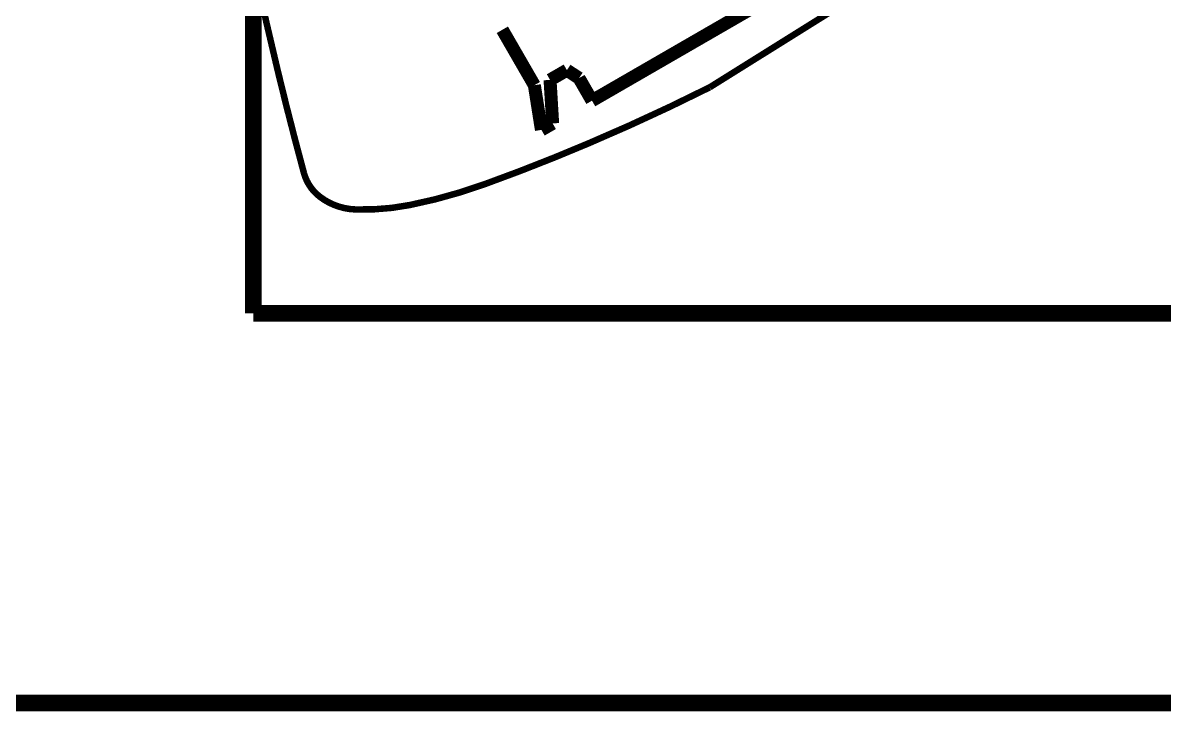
# Model space of a CAD drawing. Header units: millimetres. Extents: x -109 to -2, y -122 to 7.
# Drawn here: x -55.5 to -37.92, y -121.56 to -110.96 of the extents above; entities that cross this region are included whole.
import ezdxf

# ---------------------------------------------------------------- set-up
doc = ezdxf.new("R2010")
doc.units = ezdxf.units.MM
doc.header["$MEASUREMENT"] = 0
doc.layers.add('Board-Outline-Layer', color=7, linetype='Continuous', true_color=0xff00ff)
doc.layers.add('Bottom-Silkscreen-Layer', color=7, linetype='Continuous', true_color=0x66cc33)

msp = doc.modelspace()

# ---------------------------------------------------------------- linework, layer by layer
at = {"layer": 'Board-Outline-Layer', "const_width": 0.1}
msp.add_lwpolyline([(-52.074, -109.483, 0.008), (-51.574, -111.713), (-51.574, -111.713, 0.007), (-51.174, -113.275, 0.165), (-50.93, -113.64, 0.157), (-50.379, -113.837, 0.057), (-49.543, -113.769, 0.038), (-48.387, -113.447), (-48.387, -113.447, 0.014), (-46.791, -112.82, 0.016), (-44.922, -111.956), (-44.922, -111.956), (-41.903, -110.07, 0.021)], format="xyb", dxfattribs=at)
at = {"layer": 'Board-Outline-Layer', "const_width": 0.254}
for points in [[(-51.952, -110.049), (-51.952, -115.437)], [(-2.01, -115.437), (-51.952, -115.437)], [(-107.734, -121.437), (-55.372, -121.437)], [(-3.01, -121.437), (-55.372, -121.437)]]:
    msp.add_lwpolyline(points, dxfattribs=at)
at = {"layer": 'Bottom-Silkscreen-Layer', "const_width": 0.2}
for points in [[(-41.366, -109.062), (-46.736, -112.162)], [(-41.366, -109.062), (-46.736, -112.162)], [(-48.117, -111.07), (-47.624, -111.924)], [(-48.117, -111.07), (-47.624, -111.924)], [(-47.122, -111.692), (-47.382, -111.842)], [(-47.122, -111.692), (-47.382, -111.842)], [(-46.936, -111.815), (-47.122, -111.692)], [(-46.936, -111.815), (-47.122, -111.692)], [(-47.515, -112.612), (-47.624, -111.924)], [(-47.515, -112.612), (-47.624, -111.924)], [(-47.382, -111.842), (-47.342, -112.512)], [(-47.382, -111.842), (-47.342, -112.512)], [(-46.736, -112.162), (-46.936, -111.815)], [(-46.736, -112.162), (-46.936, -111.815)], [(-47.342, -112.512), (-47.515, -112.612)], [(-47.342, -112.512), (-47.515, -112.612)]]:
    msp.add_lwpolyline(points, dxfattribs=at)

doc.saveas('drawing.dxf')
